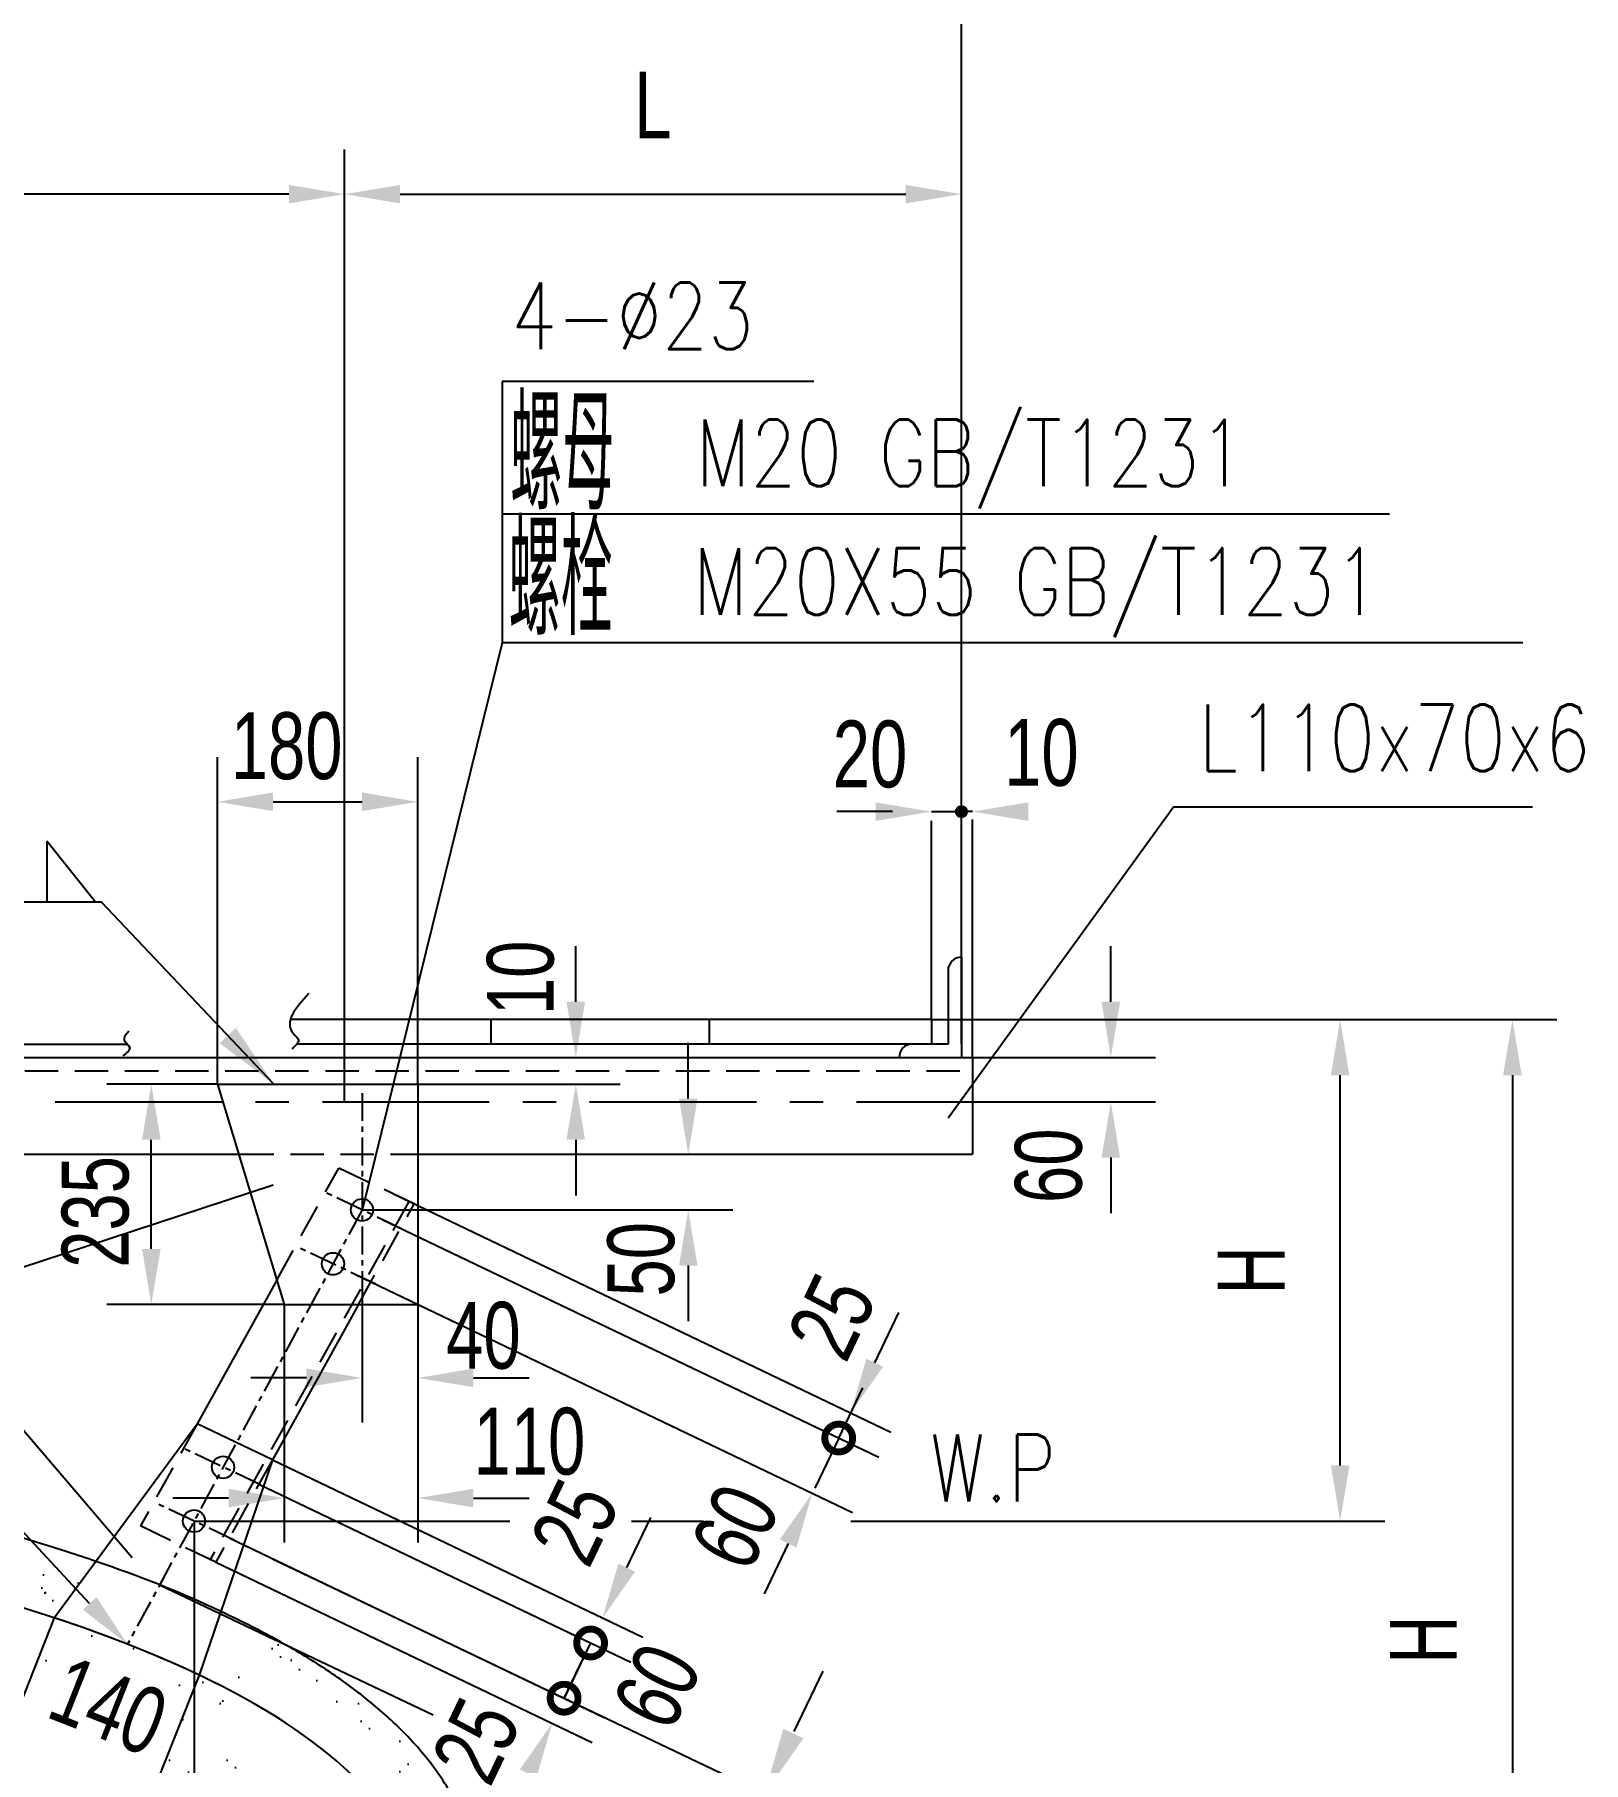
# Model space of a CAD drawing. Extents: x 148 to 221443, y -36682 to 6758.
# Drawn here: x 101332 to 102724, y -17173 to -15621 of the extents above; entities that cross this region are included whole.
import ezdxf

# ---------------------------------------------------------------- set-up
doc = ezdxf.new("R2010")
doc.units = 0
doc.header["$LTSCALE"] = 10
doc.header["$MEASUREMENT"] = 0
doc.linetypes.add('CENTERX2', pattern=[4, 2.5, -0.5, 0.5, -0.5])
doc.linetypes.add('HIDDENX2', pattern=[0.75, 0.5, -0.25])
for name, color, linetype in [('2', 4, 'Continuous'), ('CENTER', 1, 'CENTERX2'), ('HIDDEN', 7, 'HIDDENX2'), ('RED', 7, 'Continuous'), ('WHITE', 7, 'Continuous')]:
    doc.layers.add(name, color=color, linetype=linetype)
doc.styles.add('HZ', font='ROMS.SHX', dxfattribs={"width": 0.75, "bigfont": 'GBCBIG.SHX'})
doc.styles.get("Standard").update_dxf_attribs({"font": 'wison_e.shx', "width": 0.75, "bigfont": 'wison_c.shx'})
doc.styles.add('XW', font='ROMANS.shx', dxfattribs={"width": 0.85})
doc.dimstyles.new('DIM1', dxfattribs={"dimscale": 20, "dimtxt": 3, "dimasz": 2.5, "dimexe": 2, "dimexo": 0, "dimgap": 1, "dimtad": 0, "dimdec": 0, "dimzin": 0, "dimdsep": 46, "dimtxsty": 'Standard', "dimcen": 2, "dimclrd": 3, "dimclre": 3, "dimclrt": 3, "dimadec": 0, "dimazin": 0, "dimtfac": 0.666667, "dimtdec": 0, "dimtofl": 0, "dimtmove": 2, "dimatfit": 1, "dimfxl": 2, "dimtvp": 1.333333, "dimtolj": 1, "dimtzin": 0, "dimarcsym": 0})

# ---------------------------------------------------------------- blocks, each defined once
blk = doc.blocks.new('*D1218')
at = {"color": 3, "lineweight": -2}
for p, q in [((100490.5, -16697.5), (100490.5, -15551.2)), ((102164.8, -16527.9), (102164.8, -15551.2)), ((100540.5, -15591.2), (102114.8, -15591.2))]:
    blk.add_line(p, q, dxfattribs=at)
at = {"color": 3}
for points in [[(100540.5, -15582.8), (100540.5, -15599.5), (100490.5, -15591.2)], [(102114.8, -15599.5), (102114.8, -15582.8), (102164.8, -15591.2)]]:
    blk.add_solid(points, dxfattribs=at)
at = {"layer": 'Defpoints', "color": 0}
for p in [(102164.8, -15591.2), (102164.8, -16527.9), (100490.5, -16697.5)]:
    blk.add_point(p, dxfattribs=at)
at = {"color": 3, "insert": (101327.7, -15511.2), "char_height": 60, "attachment_point": 5}
blk.add_mtext('\\A1;W', dxfattribs=at)
blk = doc.blocks.new('*D1220')
at = {"color": 3, "lineweight": -2}
for p, q in [((101475.4, -16956.4), (101475.4, -18335)), ((100490.5, -18184.2), (100490.5, -18335)), ((100540.5, -18295), (101425.4, -18295))]:
    blk.add_line(p, q, dxfattribs=at)
at = {"color": 3}
for points in [[(100540.5, -18286.7), (100540.5, -18303.3), (100490.5, -18295)], [(101425.4, -18303.3), (101425.4, -18286.7), (101475.4, -18295)]]:
    blk.add_solid(points, dxfattribs=at)
at = {"layer": 'Defpoints', "color": 0}
for p in [(101475.4, -16956.4), (100490.5, -18184.2), (101475.4, -18295)]:
    blk.add_point(p, dxfattribs=at)
at = {"color": 3, "insert": (100983, -18232.9), "char_height": 60, "attachment_point": 5}
blk.add_mtext('\\A1;Z', dxfattribs=at)
blk = doc.blocks.new('*D1222')
at = {"color": 3, "lineweight": -2}
for p, q in [((100490.5, -16605.4), (100490.5, -15724.4)), ((101610.6, -16579.9), (101610.6, -15724.4)), ((101560.6, -15764.4), (100540.5, -15764.4))]:
    blk.add_line(p, q, dxfattribs=at)
at = {"color": 3}
for points in [[(100540.5, -15756.1), (100540.5, -15772.7), (100490.5, -15764.4)], [(101560.6, -15772.7), (101560.6, -15756.1), (101610.6, -15764.4)]]:
    blk.add_solid(points, dxfattribs=at)
at = {"layer": 'Defpoints', "color": 0}
for p in [(100490.5, -15764.4), (101610.6, -16579.9), (100490.5, -16605.4)]:
    blk.add_point(p, dxfattribs=at)
at = {"color": 3, "insert": (101050.6, -15684.4), "char_height": 60, "attachment_point": 5}
blk.add_mtext('\\A1;Y', dxfattribs=at)
blk = doc.blocks.new('*D1228')
at = {"color": 3, "lineweight": -2}
for p, q in [((101610.6, -16559.9), (101610.6, -15724.4)), ((102164.8, -16527.9), (102164.8, -15724.4)), ((101660.6, -15764.4), (102114.8, -15764.4))]:
    blk.add_line(p, q, dxfattribs=at)
at = {"color": 3}
for points in [[(101660.6, -15756.1), (101660.6, -15772.7), (101610.6, -15764.4)], [(102114.8, -15772.7), (102114.8, -15756.1), (102164.8, -15764.4)]]:
    blk.add_solid(points, dxfattribs=at)
at = {"layer": 'Defpoints', "color": 0}
for p in [(102164.8, -15764.4), (102164.8, -16527.9), (101610.6, -16559.9)]:
    blk.add_point(p, dxfattribs=at)
at = {"color": 3, "insert": (101887.7, -15684.4), "char_height": 60, "attachment_point": 5}
blk.add_mtext('\\A1;L', dxfattribs=at)
blk = doc.blocks.new('*D1229')
at = {"color": 3, "lineweight": -2}
for p, q in [((102137.8, -16505.9), (102699.9, -16505.9)), ((102659.9, -16555.9), (102659.9, -17460.3)), ((101212, -17510.3), (102699.9, -17510.3))]:
    blk.add_line(p, q, dxfattribs=at)
at = {"color": 3}
for points in [[(102668.2, -16555.9), (102651.5, -16555.9), (102659.9, -16505.9)], [(102651.5, -17460.3), (102668.2, -17460.3), (102659.9, -17510.3)]]:
    blk.add_solid(points, dxfattribs=at)
at = {"layer": 'Defpoints', "color": 0}
for p in [(102137.8, -16505.9), (101212, -17510.3), (102659.9, -17510.3)]:
    blk.add_point(p, dxfattribs=at)
at = {"color": 3, "insert": (102579.9, -17062.9), "char_height": 60, "attachment_point": 5, "rotation": 90}
blk.add_mtext('\\A1;H', dxfattribs=at)
blk = doc.blocks.new('*D1233')
at = {"color": 3, "lineweight": -2}
for p, q in [((101818.4, -16489.9), (101818.4, -16439.9)), ((101676.4, -16539.9), (101858.4, -16539.9)), ((101676.4, -16563.9), (101858.4, -16563.9)), ((101818.4, -16613.9), (101818.4, -16663.9))]:
    blk.add_line(p, q, dxfattribs=at)
at = {"color": 3}
for points in [[(101810, -16489.9), (101826.7, -16489.9), (101818.4, -16539.9)], [(101826.7, -16613.9), (101810, -16613.9), (101818.4, -16563.9)]]:
    blk.add_solid(points, dxfattribs=at)
at = {"layer": 'Defpoints', "color": 0}
for p in [(101676.4, -16539.9), (101818.4, -16539.9), (101676.4, -16563.9)]:
    blk.add_point(p, dxfattribs=at)
at = {"color": 3, "insert": (101768.9, -16468.4), "char_height": 60, "attachment_point": 5, "rotation": 90}
blk.add_mtext('\\A1;10', dxfattribs=at)
blk = doc.blocks.new('_DotSmall')
at = {"layer": 'WHITE', "color": 0, "const_width": 0.5}
blk.add_lwpolyline([(-0.0625, 0, 1), (0.0625, 0, 1)], format="xyb", close=True, dxfattribs=at)
blk = doc.blocks.new('*D1234')
at = {"color": 3, "lineweight": -2}
for p, q in [((101644.4, -16685.4), (102090.7, -16899)), ((101620.6, -16735), (102066.9, -16948.6)), ((102054.6, -16881.8), (102076.2, -16836.7)), ((102009.2, -16976.5), (101987.6, -17021.6))]:
    blk.add_line(p, q, dxfattribs=at)
at = {"color": 3}
blk.add_solid([(102016.7, -16980.1), (102001.7, -16972.9), (102030.8, -16931.4)], dxfattribs=at)
at = {"layer": 'Defpoints', "color": 0}
for p in [(101644.4, -16685.4), (101620.6, -16735), (102030.8, -16931.4)]:
    blk.add_point(p, dxfattribs=at)
at = {"color": 3, "lineweight": -2, "xscale": 50, "yscale": 50, "zscale": 50, "rotation": 244.4151718538544}
blk.add_blockref('_DotSmall', (102054.6, -16881.8), dxfattribs=at)
at = {"color": 3, "insert": (101961.8, -16961.5), "char_height": 60, "attachment_point": 5, "rotation": 64.4152}
blk.add_mtext('\\A1;60', dxfattribs=at)
blk = doc.blocks.new('*D1235')
at = {"color": 3, "lineweight": -2}
for p, q in [((101655.2, -16662.8), (102101.4, -16876.5)), ((101644.4, -16685.4), (102090.7, -16899)), ((102087, -16814.1), (102108.6, -16769)), ((102054.6, -16881.8), (102033, -16926.9))]:
    blk.add_line(p, q, dxfattribs=at)
at = {"color": 3}
blk.add_solid([(102079.4, -16810.5), (102094.5, -16817.7), (102065.4, -16859.2)], dxfattribs=at)
at = {"layer": 'Defpoints', "color": 0}
for p in [(101655.2, -16662.8), (101644.4, -16685.4), (102054.6, -16881.8)]:
    blk.add_point(p, dxfattribs=at)
at = {"color": 3, "lineweight": -2, "xscale": 50, "yscale": 50, "zscale": 50, "rotation": 64.41517185385418}
blk.add_blockref('_DotSmall', (102054.6, -16881.8), dxfattribs=at)
at = {"color": 3, "insert": (102048.7, -16772.9), "char_height": 60, "attachment_point": 5, "rotation": 64.4152}
blk.add_mtext('\\A1;25', dxfattribs=at)
blk = doc.blocks.new('*D1236')
at = {"color": 3, "lineweight": -2}
for p, q in [((101533.6, -16923.1), (101867.8, -17083.2)), ((101507, -16971.4), (101844, -17132.8)), ((101831.7, -17065.9), (101807.9, -17115.5))]:
    blk.add_line(p, q, dxfattribs=at)
at = {"layer": 'Defpoints', "color": 0}
for p in [(101533.6, -16923.1), (101507, -16971.4), (101807.9, -17115.5)]:
    blk.add_point(p, dxfattribs=at)
at = {"color": 3, "lineweight": -2, "xscale": 50, "yscale": 50, "zscale": 50}
for p, rotation in [((101831.7, -17065.9), 64.41517185386144), ((101807.9, -17115.5), 244.4151718538614)]:
    blk.add_blockref('_DotSmall', p, dxfattribs=dict(at, rotation=rotation))
at = {"color": 3, "insert": (101891.6, -17104.6), "char_height": 60, "attachment_point": 5, "rotation": 64.4152}
blk.add_mtext('\\A1;60', dxfattribs=at)
blk = doc.blocks.new('*D1237')
at = {"color": 3, "lineweight": -2}
for p, q in [((101507, -16971.4), (101844, -17132.8)), ((101494.9, -16993.3), (101833.2, -17155.3)), ((101807.9, -17115.5), (101829.5, -17070.4)), ((101775.6, -17183.1), (101754, -17228.2))]:
    blk.add_line(p, q, dxfattribs=at)
at = {"color": 3}
blk.add_solid([(101783.1, -17186.7), (101768.1, -17179.5), (101797.2, -17138)], dxfattribs=at)
at = {"layer": 'Defpoints', "color": 0}
for p in [(101507, -16971.4), (101494.9, -16993.3), (101807.9, -17115.5)]:
    blk.add_point(p, dxfattribs=at)
at = {"color": 3, "lineweight": -2, "xscale": 50, "yscale": 50, "zscale": 50, "rotation": 244.4151718538507}
blk.add_blockref('_DotSmall', (101807.9, -17115.5), dxfattribs=at)
at = {"color": 3, "insert": (101729, -17153.8), "char_height": 60, "attachment_point": 5, "rotation": 64.4152}
blk.add_mtext('\\A1;25', dxfattribs=at)
blk = doc.blocks.new('*D1238')
at = {"color": 3, "lineweight": -2}
for p, q in [((101545.9, -16901.3), (101878.6, -17060.6)), ((101533.6, -16923.1), (101867.8, -17083.2)), ((101864.1, -16998.2), (101885.7, -16953.1)), ((101831.7, -17065.9), (101810.1, -17111))]:
    blk.add_line(p, q, dxfattribs=at)
at = {"color": 3}
blk.add_solid([(101856.6, -16994.6), (101871.6, -17001.8), (101842.5, -17043.3)], dxfattribs=at)
at = {"layer": 'Defpoints', "color": 0}
for p in [(101545.9, -16901.3), (101533.6, -16923.1), (101831.7, -17065.9)]:
    blk.add_point(p, dxfattribs=at)
at = {"color": 3, "lineweight": -2, "xscale": 50, "yscale": 50, "zscale": 50, "rotation": 64.41517185386611}
blk.add_blockref('_DotSmall', (101831.7, -17065.9), dxfattribs=at)
at = {"color": 3, "insert": (101817.7, -16957.5), "char_height": 60, "attachment_point": 5, "rotation": 64.4152}
blk.add_mtext('\\A1;25', dxfattribs=at)
blk = doc.blocks.new('*D1239')
at = {"color": 3, "lineweight": -2}
for p, q in [((101349.8, -17043.3), (101294, -17184.6)), ((101479.9, -17094.7), (101424.1, -17236)), ((101262.2, -17129), (101215.7, -17110.6)), ((101485.3, -17217.1), (101531.9, -17235.5))]:
    blk.add_line(p, q, dxfattribs=at)
at = {"color": 3}
for points in [[(101259.1, -17136.7), (101265.3, -17121.2), (101308.7, -17147.4)], [(101488.4, -17209.4), (101482.3, -17224.9), (101438.8, -17198.8)]]:
    blk.add_solid(points, dxfattribs=at)
at = {"layer": 'Defpoints', "color": 0}
for p in [(101349.8, -17043.3), (101479.9, -17094.7), (101438.8, -17198.8)]:
    blk.add_point(p, dxfattribs=at)
at = {"color": 3, "insert": (101398.5, -17122.7), "char_height": 60, "attachment_point": 5, "rotation": 338.4451}
blk.add_mtext('\\A1;140', dxfattribs=at)
blk = doc.blocks.new('*D1242')
at = {"color": 3, "lineweight": -2}
for p, q in [((101496.4, -16563.9), (101496.4, -16270.3)), ((101676.4, -16563.9), (101676.4, -16270.3)), ((101546.4, -16310.3), (101626.4, -16310.3))]:
    blk.add_line(p, q, dxfattribs=at)
at = {"color": 3}
for points in [[(101546.4, -16301.9), (101546.4, -16318.6), (101496.4, -16310.3)], [(101626.4, -16318.6), (101626.4, -16301.9), (101676.4, -16310.3)]]:
    blk.add_solid(points, dxfattribs=at)
at = {"layer": 'Defpoints', "color": 0}
for p in [(101676.4, -16310.3), (101496.4, -16563.9), (101676.4, -16563.9)]:
    blk.add_point(p, dxfattribs=at)
at = {"color": 3, "insert": (101558.6, -16260.3), "char_height": 60, "attachment_point": 5}
blk.add_mtext('\\A1;180', dxfattribs=at)
blk = doc.blocks.new('*D1243')
at = {"color": 3, "lineweight": -2}
for p, q in [((102299.1, -16489.9), (102299.1, -16439.9)), ((102174.8, -16539.9), (102339.1, -16539.9)), ((102174.8, -16579.9), (102339.1, -16579.9)), ((102299.1, -16629.9), (102299.1, -16679.9))]:
    blk.add_line(p, q, dxfattribs=at)
at = {"color": 3}
for points in [[(102290.7, -16489.9), (102307.4, -16489.9), (102299.1, -16539.9)], [(102307.4, -16629.9), (102290.7, -16629.9), (102299.1, -16579.9)]]:
    blk.add_solid(points, dxfattribs=at)
at = {"layer": 'Defpoints', "color": 0}
for p in [(102174.8, -16539.9), (102299.1, -16539.9), (102174.8, -16579.9)]:
    blk.add_point(p, dxfattribs=at)
at = {"color": 3, "insert": (102243.3, -16637.2), "char_height": 60, "attachment_point": 5, "rotation": 90}
blk.add_mtext('\\A1;60', dxfattribs=at)
blk = doc.blocks.new('*D1281')
at = {"color": 3, "lineweight": -2}
for p, q in [((101626.4, -16754.3), (101626.4, -16867.8)), ((101676.4, -16761.9), (101676.4, -16867.8)), ((101576.4, -16827.8), (101526.4, -16827.8)), ((101726.4, -16827.8), (101776.4, -16827.8))]:
    blk.add_line(p, q, dxfattribs=at)
at = {"color": 3}
for points in [[(101576.4, -16836.1), (101576.4, -16819.4), (101626.4, -16827.8)], [(101726.4, -16819.4), (101726.4, -16836.1), (101676.4, -16827.8)]]:
    blk.add_solid(points, dxfattribs=at)
at = {"layer": 'Defpoints', "color": 0}
for p in [(101626.4, -16754.3), (101676.4, -16761.9), (101676.4, -16827.8)]:
    blk.add_point(p, dxfattribs=at)
at = {"color": 3, "insert": (101735.4, -16789.9), "char_height": 60, "attachment_point": 5}
blk.add_mtext('\\A1;40', dxfattribs=at)
blk = doc.blocks.new('*D1282')
at = {"color": 3, "lineweight": -2}
for p, q in [((101556.4, -16761.9), (101556.4, -16975.7)), ((101676.4, -16761.9), (101676.4, -16975.7)), ((101506.4, -16935.7), (101456.4, -16935.7)), ((101726.4, -16935.7), (101776.4, -16935.7))]:
    blk.add_line(p, q, dxfattribs=at)
at = {"color": 3}
for points in [[(101506.4, -16944.1), (101506.4, -16927.4), (101556.4, -16935.7)], [(101726.4, -16927.4), (101726.4, -16944.1), (101676.4, -16935.7)]]:
    blk.add_solid(points, dxfattribs=at)
at = {"layer": 'Defpoints', "color": 0}
for p in [(101556.4, -16761.9), (101676.4, -16761.9), (101676.4, -16935.7)]:
    blk.add_point(p, dxfattribs=at)
at = {"color": 3, "insert": (101776.7, -16885), "char_height": 60, "attachment_point": 5}
blk.add_mtext('\\A1;110', dxfattribs=at)
blk = doc.blocks.new('*D1289')
at = {"color": 3, "lineweight": -2}
for p, q in [((101496.4, -16563.9), (101397, -16563.9)), ((101437, -16711.9), (101437, -16613.9)), ((101556.4, -16761.9), (101397, -16761.9))]:
    blk.add_line(p, q, dxfattribs=at)
at = {"color": 3}
for points in [[(101445.4, -16613.9), (101428.7, -16613.9), (101437, -16563.9)], [(101428.7, -16711.9), (101445.4, -16711.9), (101437, -16761.9)]]:
    blk.add_solid(points, dxfattribs=at)
at = {"layer": 'Defpoints', "color": 0}
for p in [(101437, -16563.9), (101496.4, -16563.9), (101556.4, -16761.9)]:
    blk.add_point(p, dxfattribs=at)
at = {"color": 3, "insert": (101387, -16678.7), "char_height": 60, "attachment_point": 5, "rotation": 90}
blk.add_mtext('\\A1;235', dxfattribs=at)
blk = doc.blocks.new('*D1326')
at = {"color": 3, "lineweight": -2}
for p, q in [((101919.4, -16576.9), (101919.4, -16526.9)), ((101676.4, -16626.9), (101959.4, -16626.9)), ((101626.4, -16676.9), (101959.4, -16676.9)), ((101919.4, -16726.9), (101919.4, -16776.9))]:
    blk.add_line(p, q, dxfattribs=at)
at = {"color": 3}
for points in [[(101911.1, -16576.9), (101927.7, -16576.9), (101919.4, -16626.9)], [(101927.7, -16726.9), (101911.1, -16726.9), (101919.4, -16676.9)]]:
    blk.add_solid(points, dxfattribs=at)
at = {"layer": 'Defpoints', "color": 0}
for p in [(101676.4, -16626.9), (101919.4, -16626.9), (101626.4, -16676.9)]:
    blk.add_point(p, dxfattribs=at)
at = {"color": 3, "insert": (101877.2, -16721.2), "char_height": 60, "attachment_point": 5, "rotation": 90}
blk.add_mtext('\\A1;50', dxfattribs=at)
blk = doc.blocks.new('*D1348')
at = {"color": 3, "linetype": 'Continuous', "lineweight": -2}
for p, q in [((102363.2, -16505.9), (102545.1, -16505.9)), ((102505.1, -16906.4), (102505.1, -16555.9)), ((102214.3, -16956.4), (102545.1, -16956.4))]:
    blk.add_line(p, q, dxfattribs=at)
at = {"color": 3}
for points in [[(102513.4, -16555.9), (102496.8, -16555.9), (102505.1, -16505.9)], [(102496.8, -16906.4), (102513.4, -16906.4), (102505.1, -16956.4)]]:
    blk.add_solid(points, dxfattribs=at)
at = {"layer": 'Defpoints', "color": 0}
for p in [(102363.2, -16505.9), (102505.1, -16505.9), (102214.3, -16956.4)]:
    blk.add_point(p, dxfattribs=at)
at = {"color": 3, "insert": (102425.1, -16731.1), "char_height": 60, "attachment_point": 5, "rotation": 90}
blk.add_mtext('\\A1;H', dxfattribs=at)

msp = doc.modelspace()

# ---------------------------------------------------------------- hatches: boundary and pattern name
at = {"linetype": 'Continuous'}
h = msp.add_hatch(dxfattribs=at)
h.set_pattern_fill('AR-SAND', color=3, scale=40, style=0)
h.set_pattern_definition([(37.5, (98679.47, -20784.32), (-2.5197, 77.07295), [0, -60.8, 0, -68, 0, -65]), (7.5, (98679.47, -20784.32), (70.791, 112.8858), [0, -32.8, 0, -54.8, 0, -21]), (327.5, (98630.27, -20784.32), (124.5657, 0.2264), [0, -20, 0, -72, 0, -94]), (317.5, (98630.27, -20784.32), (120.245, 35.107), [0, -10, 0, -47.2, 0, -54])])
edge = h.paths.add_edge_path()
edge.add_ellipse((100444.2795, -17294.4107), major_axis=(-1227.8837, 0), ratio=0.302766135, start_angle=228.9344487, end_angle=241.2478364, ccw=False)
edge.add_line((101250.9034, -17014.1178), (101343.6813, -16978.3438))
edge.add_spline(control_points=[(101343.6813, -16978.3438), (101318.8554, -16970.5921), (101293.0532, -16963.1864), (101233.2115, -16947.3955), (101198.6852, -16939.2044), (101127.18, -16923.985), (101090.2014, -16916.957), (101016.5205, -16904.5201), (100979.9444, -16899.0377), (100942.6123, -16894.1127)], knot_values=[3.911583305, 3.911583305, 3.911583305, 3.911583305, 3.995512867, 3.995512867, 4.099656262, 4.099656262, 4.203799657, 4.203799657, 4.30146577, 4.30146577, 4.30146577, 4.30146577], degree=3, periodic=0)
edge.add_line((100942.6123, -16894.1127), (100942.6123, -16915.4946))
edge.add_spline(control_points=[(100942.6123, -16915.4946), (100944.625, -16916.4131), (100946.6258, -16917.3381), (100962.289, -16924.6745), (100975.3986, -16931.3885), (101000.4148, -16945.4514), (101012.3218, -16952.8), (101027.4418, -16963.1121), (101031.2182, -16965.7777), (101034.9185, -16968.4841)], knot_values=[3.652693621, 3.652693621, 3.652693621, 3.652693621, 3.665622625, 3.665622625, 3.754513599, 3.754513599, 3.843404574, 3.843404574, 3.873778973, 3.873778973, 3.873778973, 3.873778973], degree=3, periodic=0)
edge = h.paths.add_edge_path()
edge.add_ellipse((100444.2795, -17294.4107), major_axis=(-1227.8837, 0), ratio=0.302766135, start_angle=222.0790366, end_angle=228.9344487, ccw=False)
edge.add_line((101355.6407, -17045.2727), (101379.1103, -17011.5234))
edge.add_line((101379.1103, -17011.5234), (101371.9177, -16987.4504))
edge.add_spline(control_points=[(101371.9177, -16987.4504), (101368.4485, -16986.2947), (101364.9584, -16985.1461), (101355.5829, -16982.0977), (101349.6604, -16980.2107), (101343.6813, -16978.3438)], knot_values=[3.879269272, 3.879269272, 3.879269272, 3.879269272, 3.891369473, 3.891369473, 3.911583305, 3.911583305, 3.911583305, 3.911583305], degree=3, periodic=0)
edge.add_line((101343.6813, -16978.3438), (101250.9034, -17014.1178))
edge = h.paths.add_edge_path()
edge.add_line((101551.911, -17064.242), (101502.8745, -17040.7636))
edge.add_line((101502.8745, -17040.7636), (101485.4291, -17097.332))
edge.add_ellipse((100444.2795, -17294.4107), major_axis=(-1227.8837, 0), ratio=0.302766135, start_angle=180, end_angle=212.0136396, ccw=False)
edge.add_line((101672.1632, -17294.4107), (101672.1632, -17334.6041))
edge.add_line((101672.1632, -17334.6041), (101732.1632, -17353.2544))
edge.add_line((101732.1632, -17353.2544), (101732.1632, -17294.415))
edge.add_spline(control_points=[(101732.1632, -17294.415), (101732.1632, -17293.6279), (101732.1579, -17292.8409), (101732.0366, -17283.9581), (101731.3537, -17275.8711), (101728.8814, -17259.8731), (101727.0929, -17251.9631), (101722.4979, -17236.4384), (101719.6925, -17228.8238), (101713.171, -17213.9516), (101709.4556, -17206.6936), (101701.2126, -17192.5464), (101696.6853, -17185.6565), (101686.8947, -17172.2262), (101681.6313, -17165.6852), (101670.4214, -17152.9192), (101664.4747, -17146.694), (101648.1042, -17130.8102), (101637.1642, -17121.3741), (101613.683, -17103.1043), (101601.1404, -17094.2707), (101576.4167, -17078.3596), (101564.4436, -17071.2127), (101551.911, -17064.242)], knot_values=[3.141585089, 3.141585089, 3.141585089, 3.141585089, 3.145727778, 3.145727778, 3.188346973, 3.188346973, 3.230966167, 3.230966167, 3.273585362, 3.273585362, 3.316204557, 3.316204557, 3.358823752, 3.358823752, 3.401442946, 3.401442946, 3.444062141, 3.444062141, 3.512694928, 3.512694928, 3.581327716, 3.581327716, 3.640067184, 3.640067184, 3.640067184, 3.640067184], degree=3, periodic=0)
h.paths.add_polyline_path([(101732.1632, -17353.2544), (101672.1632, -17334.6041), (101672.1632, -17668.0366), (101732.1632, -17691.2598)])

# ---------------------------------------------------------------- linework, layer by layer
at = {"color": 3}
for p, q in [((102164.8356, -16507.8618), (102164.8356, -16279.1032)), ((102164.8356, -16429.8618), (102164.8356, -16279.1032)), ((102297.9388, -16579.8618), (102319.0559, -16579.8618)), ((101475.4061, -16956.3885), (101759.1882, -16956.3885)), ((101868.3942, -16956.3885), (101933.008, -16956.3885))]:
    msp.add_line(p, q, dxfattribs=at)
at = {"linetype": 'Continuous'}
for p, q in [((101386.9741, -16400.3438), (101343.2393, -16345.7294)), ((101343.2393, -16345.7294), (101343.2393, -16400.3438)), ((101386.9741, -16400.3438), (101343.2393, -16400.3438))]:
    msp.add_line(p, q, dxfattribs=at)
at = {"color": 4}
msp.add_arc((101059.4045, -17975.405), 1035.9533, 64.8643999, 71.5576256, dxfattribs=at)
at = {"color": 3, "linetype": 'Continuous'}
msp.add_ellipse((100444.2795, -17294.4107), major_axis=(-1227.8837, 0), ratio=0.302766135, start_param=3.141592654, end_param=4.210569058, dxfattribs=at)
for points, knots in [([(101387.1563, -16992.6189), (101378.7154, -16989.704), (101370.145, -16986.8325), (101331.2317, -16974.1801), (101299.4849, -16964.8836), (101233.2115, -16947.3955), (101198.6852, -16939.2044), (101127.18, -16923.985), (101090.2014, -16916.957), (101016.5205, -16904.5201), (100979.9444, -16899.0377), (100942.6123, -16894.1127)], [3.8613931158, 3.8613931158, 3.8613931158, 3.8613931158, 3.8913694726, 3.8913694726, 3.9955128674, 3.9955128674, 4.0996562623, 4.0996562623, 4.2037996571, 4.2037996571, 4.3014657702, 4.3014657702, 4.3014657702, 4.3014657702]), ([(101732.1632, -17294.415), (101732.1632, -17293.6279), (101732.1579, -17292.8409), (101732.0366, -17283.9581), (101731.3537, -17275.8711), (101728.8814, -17259.8731), (101727.0929, -17251.9631), (101722.4979, -17236.4384), (101719.6925, -17228.8238), (101713.171, -17213.9516), (101709.4556, -17206.6936), (101701.2126, -17192.5464), (101696.6853, -17185.6565), (101686.8947, -17172.2262), (101681.6313, -17165.6852), (101670.4214, -17152.9192), (101664.4747, -17146.694), (101648.1042, -17130.8102), (101637.1642, -17121.3741), (101613.683, -17103.1043), (101601.1404, -17094.2707), (101574.4963, -17077.1237), (101560.3943, -17068.8107), (101532.0739, -17053.4227), (101517.9926, -17046.3053), (101499.4381, -17037.5513)], [3.1415850893, 3.1415850893, 3.1415850893, 3.1415850893, 3.145727778, 3.145727778, 3.1883469727, 3.1883469727, 3.2309661674, 3.2309661674, 3.2735853621, 3.2735853621, 3.3162045568, 3.3162045568, 3.3588237515, 3.3588237515, 3.4014429462, 3.4014429462, 3.4440621409, 3.4440621409, 3.5126949283, 3.5126949283, 3.5813277156, 3.5813277156, 3.649960503, 3.649960503, 3.7120996909, 3.7120996909, 3.7120996909, 3.7120996909])]:
    msp.add_open_spline(points, degree=3, knots=knots, dxfattribs=at)
at = {"layer": '2', "color": 3, "linetype": 'Continuous'}
for p, q in [((102032.3936, -15932.5939), (101752.2267, -15932.5939)), ((101752.2267, -15932.5939), (101752.2267, -16167.4313)), ((102549.3414, -16051.8519), (101752.7492, -16051.8519)), ((101752.2267, -16167.4313), (101626.3596, -16677.0689)), ((102669.1874, -16167.4313), (101752.2267, -16167.4313)), ((102137.8356, -16505.8618), (102137.8701, -16279.1032)), ((102174.8356, -16539.8618), (102174.8356, -16279.1032)), ((102087.8701, -16319.1032), (102037.8701, -16319.1032)), ((102355.4092, -16314.9825), (102152.7979, -16594.4744)), ((102214.8356, -16319.1032), (102264.8356, -16319.1032)), ((102224.8356, -16319.1032), (102274.8356, -16319.1032)), ((102677.8356, -16314.9825), (102355.4092, -16314.9825)), ((101392.2858, -16400.3438), (101207.511, -16400.3438)), ((101546.9718, -16563.8618), (101392.2858, -16400.3438)), ((101224.0561, -16760.0391), (101546.5316, -16654.4344)), ((101224.0561, -16760.0391), (101419.7245, -16989.2276)), ((101381.6162, -17030.3871), (101229.29, -16866.6771)), ((102065.4593, -16956.3885), (102363.235, -16956.3885)), ((101545.7929, -16990.248), (102024.0545, -17218.5469)), ((101444.4694, -17013.6752), (101690.2932, -17130.4985)), ((102014.7044, -17145.4499), (102040.6152, -17091.3331))]:
    msp.add_line(p, q, dxfattribs=at)
for points in [[(101578.452, -16482.5644), (101564.4982, -16518.2068), (101569.2421, -16524.2655), (101563.1804, -16532.1682)], [(101416.7412, -16516.3027), (101412.7879, -16524.4688), (101417.5319, -16530.5276), (101411.4701, -16538.4303)]]:
    msp.add_spline(points, degree=3, dxfattribs=at)
for points in [[(101513.0034, -16513.4025), (101498.4743, -16527.1468), (101546.9718, -16563.8618)], [(101387.7171, -17024.7104), (101375.5154, -17036.0637), (101415.676, -17066.9922)], [(102004.8389, -17142.9129), (102022.8779, -17151.5499), (101987.9476, -17201.3482)]]:
    msp.add_solid(points, dxfattribs=at)
at = {"layer": 'CENTER'}
for p, q in [((101626.3596, -16571.8618), (101626.3596, -16754.2916)), ((101662.4848, -16694.0364), (101594.75, -16661.834)), ((101626.3596, -16676.8618), (101415.6658, -17067.0119)), ((101638.8697, -16743.7086), (101571.1349, -16711.5063)), ((101535.1464, -16923.8909), (101467.4116, -16891.6885)), ((101511.5313, -16973.5631), (101443.7965, -16941.3607))]:
    msp.add_line(p, q, dxfattribs=at)
at = {"layer": 'CENTER', "ltscale": 6}
msp.add_line((100630.6805, -16579.8618), (102174.8356, -16579.8618), dxfattribs=at)
at = {"layer": 'HIDDEN', "ltscale": 6}
for p, q in [((100648.3892, -16551.8618), (102174.8356, -16551.8618)), ((101516.9741, -16626.8618), (101676.3596, -16626.8618)), ((101549.9632, -16739.4747), (101605.4841, -16639.2558)), ((101673.2189, -16671.4582), (101605.4841, -16639.2558)), ((101668.5259, -16669.227), (101489.9596, -16990.989)), ((101623.1357, -16761.8618), (101673.2189, -16671.4582)), ((101478.1457, -16869.1102), (101427.3609, -16960.7803)), ((101545.8806, -16901.3126), (101494.915, -16993.3089)), ((101494.915, -16993.3089), (101427.3609, -16960.7803))]:
    msp.add_line(p, q, dxfattribs=at)
at = {"layer": 'RED'}
for p, q in [((102164.8356, -16449.8618), (102164.8356, -16539.8618)), ((102152.8356, -16461.8618), (102152.8356, -16527.8618)), ((102137.8356, -16505.8618), (101561.9796, -16505.8618)), ((101742.0793, -16505.8618), (101742.0793, -16527.8618)), ((101938.1085, -16505.8618), (101938.1085, -16527.8618)), ((102137.8356, -16505.8618), (102137.8356, -16527.8618)), ((101215.5165, -16527.8618), (101415.5165, -16527.8618)), ((102152.8356, -16527.8618), (101568.1151, -16527.8618)), ((100648.3892, -16539.8618), (102174.8356, -16539.8618)), ((102174.8356, -16539.8618), (102174.8356, -16626.8618)), ((101496.3596, -16563.8618), (101556.3596, -16761.8618)), ((101496.3596, -16563.8618), (101676.3596, -16563.8618)), ((101676.3596, -16563.8618), (101676.3596, -16761.8618)), ((100942.6123, -16626.8618), (101516.9741, -16626.8618)), ((101676.3596, -16626.8618), (102174.8356, -16626.8618)), ((101549.9632, -16739.4747), (101478.1457, -16869.1102)), ((101623.1357, -16761.8618), (101545.8806, -16901.3126)), ((101556.3596, -16761.8618), (101676.3596, -16761.8618)), ((101349.7989, -17043.3277), (101478.1457, -16869.1102)), ((101545.8806, -16901.3126), (101478.1457, -16869.1102)), ((101545.8806, -16901.3126), (101479.9548, -17094.7054))]:
    msp.add_line(p, q, dxfattribs=at)
for centre in [(101626.3596, -16676.8618), (101600.1906, -16725.3199), (101501.506, -16908.0581), (101475.4061, -16956.3885)]:
    msp.add_circle(centre, 10, dxfattribs=at)
for centre, radius, start, end in [((102164.8356, -16461.8618), 12, 90, 180), ((102120.8356, -16539.8618), 12, 90, 180), ((101002.3671, -18114.0328), 1125.6635, 64.8953994, 72.0223355)]:
    msp.add_arc(centre, radius, start, end, dxfattribs=at)

# ---------------------------------------------------------------- texts
at = {"color": 3, "linetype": 'Continuous', "style": 'XW', "width": 0.8}
msp.add_text('W.P', height=60, dxfattribs=at).set_placement((102136.6361, -16938.6943))
at = {"layer": '2', "color": 3, "linetype": 'Continuous'}
for s, height, style, width, p in [('4-%%C23', 60, 'XW', 0.8, (101760.1447, -15903.6321)), ('螺母', 100, 'HZ', 0.65, (101759.453, -16047.7389)), ('M20 GB/T1231', 60, 'XW', 0.8, (101925.9474, -16026.8566)), ('螺栓', 100, 'HZ', 0.65, (101758.034, -16160.392)), ('M20X55 GB/T1231', 60, 'XW', 0.8, (101923.8161, -16142.3326)), ('L110x70x6', 60, 'XW', 0.8, (102378.0748, -16282.8618))]:
    msp.add_text(s, height=height, dxfattribs=dict(at, style=style, width=width)).set_placement(p)

# ---------------------------------------------------------------- dimensions: what is measured, and where the dimension line sits
at = {"color": 3}
for base, p1, text, picture, middle in [((102164.8356, -15591.1819), (100490.5454, -16697.4651), 'W', '*D1218', (101327.6905, -15511.1819)), ((102164.8356, -15764.4105), (101610.6287, -16559.8618), 'L', '*D1228', (101887.7322, -15684.4105))]:
    dim = msp.add_linear_dim(base=base, p1=p1, p2=(102164.8356, -16527.8618), text=text, dimstyle='DIM1', override={"dimtxt": 3}, dxfattribs=at)
    dim.commit()
    dim.dimension.update_dxf_attribs({"geometry": picture, "text_midpoint": middle})
dim = msp.add_linear_dim(base=(100490.5454, -15764.4105), p1=(101610.6287, -16579.8618), p2=(100490.5454, -16605.367), text='Y', dimstyle='DIM1', override={"dimtxt": 3})
dim.commit()
dim.dimension.update_dxf_attribs({"geometry": '*D1222', "text_midpoint": (101050.5871, -15684.4105)})
dim = msp.add_linear_dim(base=(101676.3596, -16310.2588), p1=(101496.3596, -16563.8618), p2=(101676.3596, -16563.8618), dimstyle='DIM1', override={"dimtxt": 3})
dim.commit()
dim.dimension.update_dxf_attribs({"geometry": '*D1242', "text_midpoint": (101558.5501, -16260.2588), "dimtype": 160})
for base, p1, p2, angle, text, override, picture, middle, dimtype in [((101818.3507, -16539.8618), (101676.3596, -16563.8618), (101676.3596, -16539.8618), 90, '10', {"dimtxt": 3}, '*D1233', (101768.8551, -16468.3773), 160), ((102299.0559, -16539.8618), (102174.8356, -16579.8618), (102174.8356, -16539.8618), 90, '60', {"dimtxt": 3}, '*D1243', (102243.2947, -16637.2465), 160), ((102659.8723, -17510.3351), (102137.8356, -16505.8618), (101212.0495, -17510.3351), 90, 'H', {"dimtxt": 3, "dimtmove": 0}, '*D1229', (102659.8723, -17062.9143), 160), ((101437.0256, -16563.8618), (101556.3596, -16761.8618), (101496.3596, -16563.8618), 90, '235', {"dimtxt": 3}, '*D1289', (101387.0256, -16678.6903), 160), ((102054.5746, -16881.7669), (101655.18, -16662.8212), (101644.3838, -16685.3699), 244.4151719, '25', {"dimtxt": 3, "dimblk2": 'DotSmall', "dimsah": 1}, '*D1235', (102048.6667, -16772.8592), 160), ((102030.823, -16931.3739), (101644.3838, -16685.3699), (101620.6322, -16734.977), 244.4151719, '60', {"dimtxt": 3, "dimblk1": 'DotSmall', "dimsah": 1}, '*D1234', (101961.8415, -16961.4635), 160), ((101831.7032, -17065.8858), (101545.8806, -16901.3126), (101533.5738, -16923.1432), 244.4151719, '25', {"dimtxt": 3, "dimblk2": 'DotSmall', "dimsah": 1}, '*D1238', (101817.7314, -16957.4566), 160), ((101807.9479, -17115.5007), (101533.5794, -16923.1459), (101507.0376, -16971.4267), 244.4151719, '60', {"dimtxt": 3, "dimblk1": 'DotSmall', "dimblk2": 'DotSmall', "dimsah": 1}, '*D1236', (101891.6296, -17104.6184), 160), ((101807.9479, -17115.5007), (101494.915, -16993.3089), (101507.0376, -16971.4267), 244.4151719, '25', {"dimtxt": 3, "dimblk2": 'DotSmall', "dimsah": 1}, '*D1237', (101729.0148, -17153.8039), 160), ((101438.8442, -17198.7752), (101349.7948, -17043.3263), (101479.9413, -17094.7366), 338.4450542, '140', {"dimtxt": 3}, '*D1239', (101398.4826, -17122.7396), 161)]:
    dim = msp.add_linear_dim(base=base, p1=p1, p2=p2, angle=angle, text=text, dimstyle='DIM1', override=override)
    dim.commit()
    dim.dimension.update_dxf_attribs({"geometry": picture, "text_midpoint": middle, "dimtype": dimtype})
at = {"color": 1, "linetype": 'Continuous'}
dim = msp.add_linear_dim(base=(102505.1164, -16505.8618), p1=(102214.3472, -16956.3885), p2=(102363.235, -16505.8618), angle=90, text='H', dimstyle='DIM1', override={"dimtxt": 3}, dxfattribs=at)
dim.commit()
dim.dimension.update_dxf_attribs({"geometry": '*D1348', "text_midpoint": (102425.1164, -16731.1251)})
dim = msp.add_linear_dim(base=(101919.4059, -16626.8618), p1=(101626.3596, -16676.8618), p2=(101676.3596, -16626.8618), angle=90, dimstyle='DIM1', override={"dimtxt": 3})
dim.commit()
dim.dimension.update_dxf_attribs({"geometry": '*D1326', "text_midpoint": (101877.2178, -16721.2173), "dimtype": 160})
for base, p1, p2, text, picture, middle in [((101676.3596, -16935.7273), (101556.3596, -16761.8618), (101676.3596, -16761.8618), '110', '*D1282', (101776.7332, -16885.0086)), ((101676.3596, -16827.7555), (101626.3596, -16754.2916), (101676.3596, -16761.8618), '40', '*D1281', (101735.4404, -16789.9465)), ((101475.4061, -18294.9865), (100490.5454, -18184.2114), (101475.4061, -16956.3885), 'Z', '*D1220', (100982.9757, -18232.9088))]:
    dim = msp.add_linear_dim(base=base, p1=p1, p2=p2, text=text, dimstyle='DIM1', override={"dimtxt": 3})
    dim.commit()
    dim.dimension.update_dxf_attribs({"geometry": picture, "text_midpoint": middle, "dimtype": 160})

# ---------------------------------------------------------------- next in the draw order: texts
at = {"layer": '2', "color": 3, "linetype": 'Continuous', "char_height": 60, "attachment_point": 5, "bg_fill": 2}
for s, insert in [('20', (102082.7216, -16267.6836)), ('\\A1;10', (102236.6833, -16266.327))]:
    msp.add_mtext(s, dxfattribs=dict(at, insert=insert))

# ---------------------------------------------------------------- next in the draw order: hatches: boundary and pattern name
at = {"layer": '2', "linetype": 'Continuous'}
h = msp.add_hatch(color=3, dxfattribs=at)
h.paths.add_polyline_path([(102164.8356, -16314.1032, 0.414213562), (102159.8356, -16319.1032), (102164.8356, -16319.1032)])
h.paths.add_polyline_path([(102164.8356, -16314.1032), (102164.8356, -16319.1032), (102169.8356, -16319.1032, 0.414213562)])
h.paths.add_polyline_path([(102169.8356, -16319.1032), (102164.8356, -16319.1032), (102164.8356, -16324.1032, 0.414213562)])
h.paths.add_polyline_path([(102164.8356, -16319.1032), (102159.8356, -16319.1032, 0.414213562), (102164.8356, -16324.1032)])

# ---------------------------------------------------------------- next in the draw order: linework, layer by layer
at = {"layer": '2', "color": 3, "linetype": 'Continuous'}
for p, q in [((102102.8701, -16319.1032), (102052.8701, -16319.1032)), ((102137.8701, -16319.1032), (102164.8356, -16319.1032)), ((102174.8356, -16319.1032), (102164.8356, -16319.1032))]:
    msp.add_line(p, q, dxfattribs=at)
msp.add_circle((102164.8356, -16319.1032), 5, dxfattribs=at)
for points in [[(102087.8701, -16310.7699), (102087.8701, -16327.4365), (102137.8701, -16319.1032)], [(102224.8356, -16310.7699), (102224.8356, -16327.4365), (102174.8356, -16319.1032)]]:
    msp.add_solid(points, dxfattribs=at)

doc.saveas('drawing.dxf')
